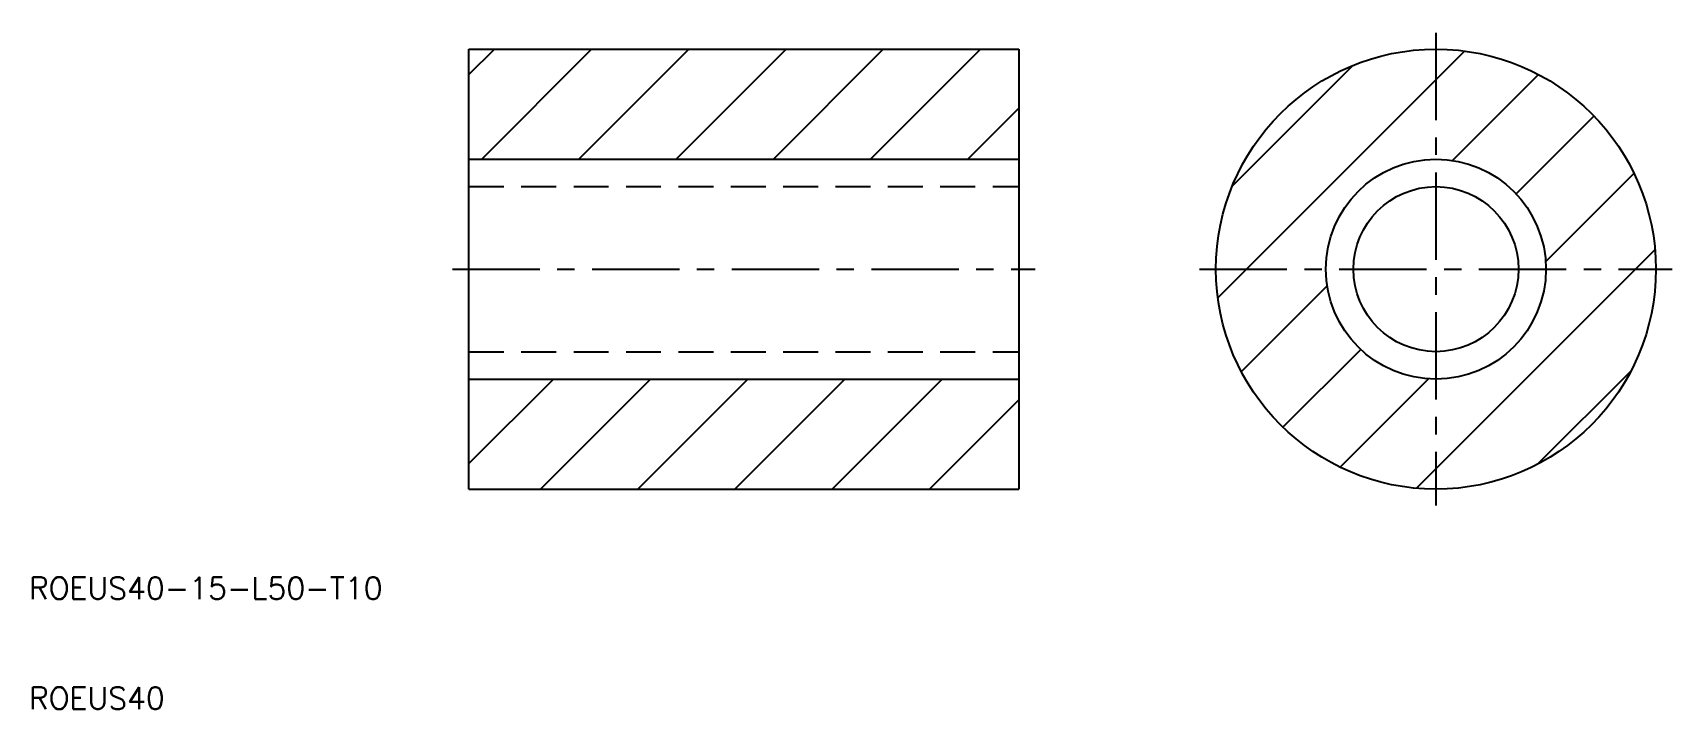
# Model space of a CAD drawing. Extents: x 10 to 159, y 10 to 71.
import ezdxf

# ---------------------------------------------------------------- set-up
doc = ezdxf.new("R2010")
doc.units = 0
doc.header["$LTSCALE"] = 0.25
doc.linetypes.add('CENTER', pattern=[50.8, 31.75, -6.35, 6.35, -6.35])
doc.linetypes.add('DASHED', pattern=[19.05, 12.7, -6.35])
doc.layers.get('0').update_dxf_attribs({"linetype": 'CONTINUOUS'})
doc.layers.add('CENTER', color=1, linetype='CENTER')
doc.styles.get("Standard").update_dxf_attribs({"font": 'txt.shx', "bigfont": 'extfont.shx'})

# ---------------------------------------------------------------- blocks, each defined once
blk = doc.blocks.new('*X3')
at = {"color": 0, "linetype": 'CONTINUOUS'}
for p, q in [((50, 67.68), (52.32, 70)), ((51.16, 60), (61.16, 70)), ((60, 60), (70, 70)), ((68.84, 60), (78.84, 70)), ((77.68, 60), (87.68, 70)), ((86.52, 60), (96.52, 70)), ((137.93, 67.22), (140.54, 69.83)), ((119.4, 57.53), (130.4, 68.53)), ((120.71, 50), (137.93, 67.22)), ((139.44, 59.89), (147.25, 67.7)), ((95.36, 60), (100, 64.64)), ((145.23, 56.84), (152.3, 63.91)), ((147.9, 50.68), (155.93, 58.71)), ((156.07, 50), (157.85, 51.78)), ((118.1, 47.39), (120.71, 50)), ((137.93, 31.86), (156.07, 50)), ((120.23, 40.68), (128.04, 48.49)), ((124.02, 35.63), (131.09, 42.7)), ((147.17, 32.26), (155.67, 40.76)), ((50, 32.32), (57.68, 40)), ((56.52, 30), (66.52, 40)), ((65.36, 30), (75.36, 40)), ((74.19, 30), (84.19, 40)), ((83.03, 30), (93.03, 40)), ((129.22, 31.99), (137.25, 40.02)), ((91.87, 30), (100, 38.13)), ((136.15, 30.08), (137.93, 31.86))]:
    blk.add_line(p, q, dxfattribs=at)

msp = doc.modelspace()

# ---------------------------------------------------------------- linework, layer by layer
at = {"color": 7, "linetype": 'CONTINUOUS'}
for p, q in [((50, 30), (50, 70)), ((50, 70), (100, 70)), ((100, 70), (100, 30)), ((50, 60), (100, 60)), ((50, 40), (100, 40)), ((50, 30), (100, 30))]:
    msp.add_line(p, q, dxfattribs=at)
at = {"color": 3, "linetype": 'DASHED'}
for p, q in [((50, 57.5), (100, 57.5)), ((50, 42.5), (100, 42.5))]:
    msp.add_line(p, q, dxfattribs=at)
at = {"color": 7, "linetype": 'CONTINUOUS'}
for radius in [20, 10, 7.5]:
    msp.add_circle((137.93, 50), radius, dxfattribs=at)
at = {"layer": 'CENTER', "color": 1, "linetype": 'CENTER'}
for p, q in [((137.93, 71.49), (137.93, 28.51)), ((48.5, 50), (101.5, 50)), ((100, 50), (101.5, 50)), ((116.44, 50), (159.41, 50))]:
    msp.add_line(p, q, dxfattribs=at)

# ---------------------------------------------------------------- block references
at = {"color": 3, "linetype": 'CONTINUOUS'}
msp.add_blockref('*X3', (0, 0), dxfattribs=at)

# ---------------------------------------------------------------- texts
at = {"color": 7, "linetype": 'CONTINUOUS'}
for s, p in [('ROEUS40-15-L50-T10', (10, 20)), ('ROEUS40', (10, 10))]:
    msp.add_text(s, height=2, dxfattribs=at).set_placement(p)

doc.saveas('drawing.dxf')
